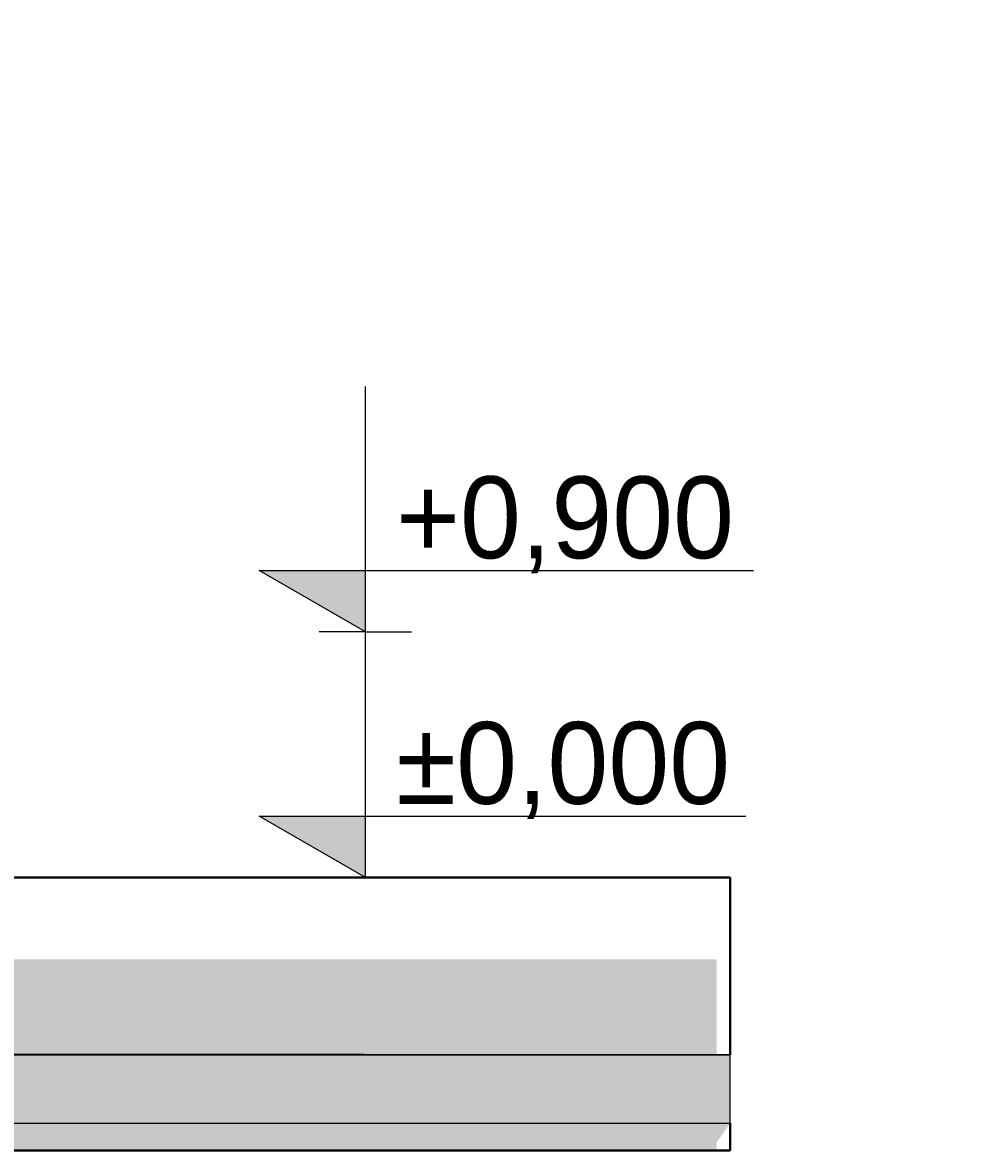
# Model space of a CAD drawing. Extents: x 433743 to 1380979, y -3599 to 36112.
# Drawn here: x 517926 to 521428, y -1000 to 3133 of the extents above; entities that cross this region are included whole.
import ezdxf

# ---------------------------------------------------------------- set-up
doc = ezdxf.new("R2010")
doc.units = 0
doc.header["$MEASUREMENT"] = 0
for name, color, linetype, lineweight in [('0_Ном_пера__1', 7, 'Continuous', 13), ('0_Ном_пера__7', 7, 'Continuous', 5), ('Стены несущие_Ном_пера__41', 7, 'Continuous', 30), ('Стены несущие_Ном_пера__7', 7, 'Continuous', 5)]:
    doc.layers.add(name, color=color, linetype=linetype, lineweight=lineweight)
doc.layers.add('0_Ном_пера__98', color=7, linetype='Continuous', lineweight=13, true_color=0x001f3e)
doc.layers.add('Стены несущие', color=7, linetype='Continuous')
doc.styles.add('СГЕНЕРИР_СТИЛЬ_1', font='')
doc.styles.add('СГЕНЕРИР_СТИЛЬ_3', font='')
doc.styles.get('СГЕНЕРИР_СТИЛЬ_1').set_extended_font_data('Century Gothic')
doc.styles.get('СГЕНЕРИР_СТИЛЬ_3').set_extended_font_data('Arial Unicode MS Кириллический')
doc.dimstyles.new('СГЕНЕРИР_СТИЛЬ__2', dxfattribs={"dimtxt": 300, "dimasz": 142.5, "dimexe": 0.18, "dimexo": 300, "dimgap": 0.09, "dimtad": 1, "dimdec": 0, "dimzin": 0, "dimdsep": 46, "dimtxsty": 'СГЕНЕРИР_СТИЛЬ_3', "dimblk": 'ARROWHEAD_6', "dimblk1": 'ARROWHEAD_6', "dimblk2": 'ARROWHEAD_6', "dimcen": 0.09, "dimclrd": 256, "dimclre": 256, "dimclrt": 256, "dimadec": 0, "dimazin": 0, "dimtfac": 1, "dimtdec": 4, "dimtmove": 0, "dimatfit": 3, "dimfxl": 0, "dimtolj": 1, "dimtzin": 0, "dimarcsym": 0})

# ---------------------------------------------------------------- blocks, each defined once
blk = doc.blocks.new('Элемент разреза_340', base_point=(133390.9, 0))
at = {"layer": 'Стены несущие_Ном_пера__7', "linetype": 'Continuous'}
blk.add_hatch(color=256, dxfattribs=at).paths.add_polyline_path([(520518.9, -900), (478013.7, -900), (478013.7, -1000), (520448.2, -1000)], flags=0)
at = {"layer": 'Стены несущие_Ном_пера__41', "linetype": 'Continuous'}
for p, q in [((520518.9, 0), (505008.9, 0)), ((520518.9, -650), (520518.9, 0)), ((520518.9, -1000), (520518.9, -900)), ((439468.7, -1000), (520518.9, -1000))]:
    blk.add_line(p, q, dxfattribs=at)
blk = doc.blocks.new('Элемент разреза_915', base_point=(133390.9, 0))
at = {"layer": '0_Ном_пера__7', "linetype": 'Continuous'}
h = blk.add_hatch(dxfattribs=at)
h.set_pattern_fill('Грунт', color=256, style=0, pattern_type=2)
h.set_pattern_definition([(45, (133390.85, 0), (-413.65745, 413.65745), []), (45, (133253, 137.9), (-827.315, 827.315), []), (45, (133115.1, 275.8), (-827.315, 827.315), []), (135, (132977.2, 413.66), (137.88582, 137.88582), [585, -585])])
h.paths.add_polyline_path([(477997.8, -650), (437975.2, -601.5), (437975.2, -900), (520518.9, -900), (520518.9, -650)], flags=0)
at = {"layer": '0_Ном_пера__1', "linetype": 'Continuous'}
for p, q in [((477997.8, -650), (520518.9, -650)), ((520518.9, -650), (504708.9, -630.8)), ((520518.9, -900), (520518.9, -650)), ((437975.2, -900), (520518.9, -900))]:
    blk.add_line(p, q, dxfattribs=at)
blk = doc.blocks.new('Линейный размер_1', base_point=(519181.7, 0))
at = {"layer": '0_Ном_пера__98', "linetype": 'Continuous'}
for points in [[(519181.7, 900), (518792.4, 1125), (519181.7, 1125)], [(519181.7, 0), (518792.4, 225), (519181.7, 225)]]:
    blk.add_hatch(color=256, dxfattribs=at).paths.add_polyline_path(points, flags=0)
for p, q in [((519181.7, 900), (519181.7, 1800)), ((519181.7, 900), (518792.4, 1125)), ((518792.4, 1125), (519181.7, 1125)), ((519181.7, 1125), (520604.3, 1125)), ((519181.7, 900), (519012.9, 900)), ((519181.7, 0), (519181.7, 900)), ((519181.7, 900), (519350.4, 900)), ((519181.7, 0), (518792.4, 225)), ((518792.4, 225), (519181.7, 225)), ((519181.7, 225), (520576.1, 225)), ((519181.7, 0), (519012.9, 0)), ((519181.7, 0), (519350.4, 0))]:
    blk.add_line(p, q, dxfattribs=at)
at = {"layer": '0_Ном_пера__98', "char_height": 300, "attachment_point": 1, "style": 'СГЕНЕРИР_СТИЛЬ_1'}
for s, insert in [('{+0,900}', (519294.2, 1470)), ('{±0,000}', (519294.2, 570))]:
    blk.add_mtext(s, dxfattribs=dict(at, insert=insert))
blk = doc.blocks.new('*D1080', base_point=(133390.9, 0))
at = {"layer": '0_Ном_пера__98', "linetype": 'Continuous'}
for p, q in [((446940.8, 975), (447090.8, 825)), ((447015.8, 0), (447015.8, 900)), ((446940.8, 75), (447090.8, -75)), ((447315.8, 0), (446875.2, 0)), ((447015.8, -112.5), (447015.8, 0))]:
    blk.add_line(p, q, dxfattribs=at)
at = {"layer": '0_Ном_пера__98', "insert": (446655.8, 98.5), "char_height": 300, "attachment_point": 1, "rotation": 90, "style": 'СГЕНЕРИР_СТИЛЬ_1'}
blk.add_mtext('{900}', dxfattribs=at)
blk = doc.blocks.new('ARROWHEAD_6')
at = {"linetype": 'Continuous'}
for p, q in [((-0.5, -0.5), (0.5, 0.5)), ((0, 0), (-1, 0))]:
    blk.add_line(p, q, dxfattribs=at)
blk = doc.blocks.new('*D1098', base_point=(133390.9, 0))
at = {"layer": '0_Ном_пера__98', "linetype": 'Continuous'}
for p, q in [((446940.8, 29775), (447090.8, 29625)), ((447315.8, 29700), (446875.2, 29700)), ((447015.8, 27900), (447015.8, 29700)), ((446940.8, 27975), (447090.8, 27825)), ((447315.8, 27900), (446875.2, 27900))]:
    blk.add_line(p, q, dxfattribs=at)
at = {"layer": '0_Ном_пера__98', "insert": (446655.8, 28272), "char_height": 300, "attachment_point": 1, "rotation": 90, "style": 'СГЕНЕРИР_СТИЛЬ_1'}
blk.add_mtext('{1\xa0800}', dxfattribs=at)
blk = doc.blocks.new('*D1099', base_point=(133390.9, 0))
at = {"layer": '0_Ном_пера__98', "linetype": 'Continuous'}
for p, q in [((447015.8, 30890), (447015.8, 31002.5)), ((447090.8, 30815), (446940.8, 30965)), ((447315.8, 30890), (446875.2, 30890)), ((447015.8, 29700), (447015.8, 30890)), ((446940.8, 29775), (447090.8, 29625)), ((447315.8, 29700), (446875.2, 29700))]:
    blk.add_line(p, q, dxfattribs=at)
at = {"layer": '0_Ном_пера__98', "insert": (446655.8, 30965), "char_height": 300, "attachment_point": 1, "rotation": 90, "style": 'СГЕНЕРИР_СТИЛЬ_1'}
blk.add_mtext('{1\xa0190}', dxfattribs=at)

msp = doc.modelspace()

# ---------------------------------------------------------------- hatches: boundary and pattern name
at = {"layer": '0_Ном_пера__1', "linetype": 'Continuous'}
msp.add_hatch(color=256, dxfattribs=at).paths.add_polyline_path([(520468.9, -300), (437925.2, -300), (437925.2, -450), (433742.7, -450), (433742.7, -1000), (520468.9, -1000)], flags=0)

# ---------------------------------------------------------------- block references
at = {"linetype": 'Continuous'}
msp.add_blockref('Линейный размер_1', (519181.7, 0), dxfattribs=at)
msp.add_blockref('Элемент разреза_915', (133390.9, 0))
at = {"layer": 'Стены несущие'}
msp.add_blockref('Элемент разреза_340', (133390.9, 0), dxfattribs=at)

# ---------------------------------------------------------------- dimensions: what is measured, and where the dimension line sits
at = {"linetype": 'Continuous'}
for p1, p2, picture, middle in [((1380567.2, 29700), (1380979.5, 30890), '*D1099', (446805.8, 31479.3)), ((513725.7, 27900), (1380567.2, 29700), '*D1098', (446805.8, 28786.3)), ((1380629.7, 0), (513725.7, 900), '*D1080', (446805.8, 435.8))]:
    dim = msp.add_linear_dim(base=(447015.8, 0), p1=p1, p2=p2, angle=90, dimstyle='СГЕНЕРИР_СТИЛЬ__2', dxfattribs=at)
    dim.commit()
    dim.dimension.update_dxf_attribs({"geometry": picture, "text_midpoint": middle})

doc.saveas('drawing.dxf')
